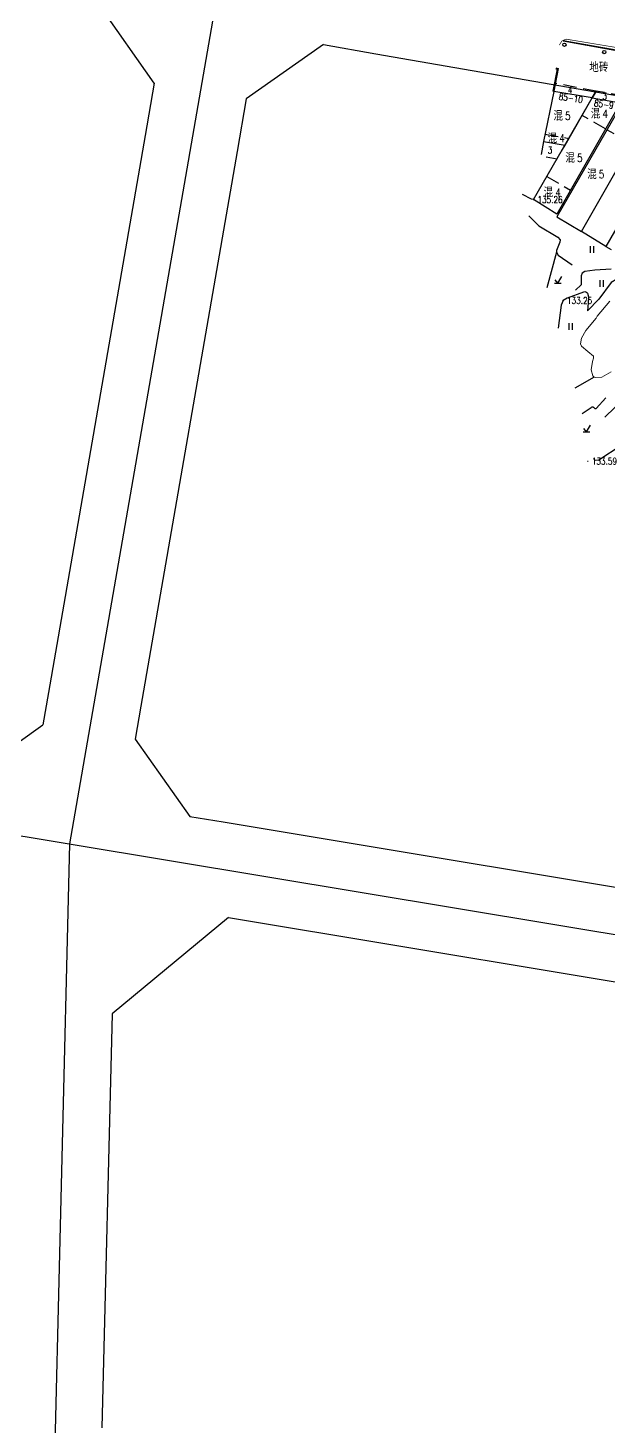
# Model space of a CAD drawing. Extents: x 529262 to 576451, y 2694391 to 2717535.
# Drawn here: x 563989.4 to 564076.3, y 2710493.2 to 2710702.9 of the extents above; entities that cross this region are included whole.
import ezdxf
from ezdxf.enums import TextEntityAlignment as Align
from ezdxf.xclip import XClip

# ---------------------------------------------------------------- set-up
doc = ezdxf.new("R2010")
doc.units = 0
doc.header["$XCLIPFRAME"] = 0
doc.linetypes.add('X5', pattern=[3, 2, -1])
for name, color, linetype in [('DLSS', 4, 'Continuous'), ('DMTZ', 8, 'Continuous'), ('GCD', 8, 'Continuous'), ('GXYZ', 8, 'Continuous'), ('JMD', 8, 'Continuous'), ('PP-COM', 7, 'Continuous'), ('RD-中线', 40, 'Continuous'), ('RD-红线', 7, 'Continuous'), ('ZBTZ', 8, 'Continuous'), ('ZJ', 7, 'Continuous')]:
    doc.layers.add(name, color=color, linetype=linetype)
doc.layers.add('SXSS', color=5, linetype='Continuous', lineweight=0)
doc.styles.add('HZ', font='rs.shx', dxfattribs={"width": 0.8, "bigfont": 'hztxt.shx'})
doc.linetypes.add('10421', pattern='A,2,[150,AAA.SHX,S=0.5,R=0,X=0,Y=0.5],1e-11', length=2)
doc.linetypes.add('10422', pattern='A,0.75,[150,AAA.SHX,S=0.5,R=0,X=0,Y=0.5],1.5,[177,AAA.SHX,S=1,R=0,X=0,Y=0.4],0.75', length=3)
doc.linetypes.add('1161', pattern='A,0,[149,AAA.SHX,S=0.15,R=0,X=0,Y=0],-1.6', length=1.6)

# ---------------------------------------------------------------- blocks, each defined once
blk = doc.blocks.new('A$C19FD0107')
at = {"layer": 'RD-中线', "color": 8, "linetype": 'Continuous', "flags": 128}
for points in [[(-6978.51, 16327.47), (-7002.39, 16189.92)], [(-7002.39, 16189.92), (-7007.38, 15985.17)]]:
    blk.add_lwpolyline(points, dxfattribs=at)
blk.add_lwpolyline([(-7111.18, 16211.49), (-7085.28, 16206.83), (-7058.57, 16201.1), (-7030.79, 16194.64), (-6901.04, 16173.08), (-6870.57, 16167.45), (-6839.63, 16162.62), (-6768.46, 16149.97, -0.009225), (-6763.03, 16148.9), (-6572.58, 16107.76)], format="xyb", dxfattribs=at)
at = {"layer": 'RD-红线', "color": 8}
for points in [[(-6989.69, 16304.02), (-6997.83, 16315.59, 0.414352)], [(-6964.33, 16309.79), (-6975.89, 16301.64, 0.414075)], [(-7017.89, 16199.59), (-7006.4, 16207.75, 0.412078)], [(-6992.57, 16205.6), (-6984.35, 16194.02, 0.416353)], [(-6978.56, 16178.87), (-6996.01, 16164.43, 0.455915)]]:
    blk.add_lwpolyline(points, format="xyb", dxfattribs=at)
at = {"layer": 'RD-红线', "color": 8, "linetype": 'Continuous', "flags": 128}
for points in [[(-6964.33, 16309.79), (-6956.45, 16308.42), (-6775.04, 16277.01)], [(-6989.69, 16304.02), (-6991.06, 16296.14), (-7005.55, 16212.64), (-7006.4, 16207.75)], [(-6975.89, 16301.64), (-6977.26, 16293.77), (-6991.71, 16210.56), (-6992.57, 16205.6)], [(-6984.35, 16194.02), (-6979.38, 16193.2), (-6899.83, 16179.98), (-6869.39, 16174.35), (-6838.48, 16169.52), (-6796.16, 16162)], [(-6978.56, 16178.87), (-6902.25, 16166.19), (-6871.75, 16160.55), (-6840.79, 16155.71), (-6800.33, 16148.52)], [(-6996.01, 16164.43), (-6997.53, 16102.35)]]:
    blk.add_lwpolyline(points, dxfattribs=at)
blk = doc.blocks.new('gc170')
at = {"color": 8, "linetype": 'Continuous'}
blk.add_circle((0, 0), 0.5, dxfattribs=at)
blk = doc.blocks.new('gc123')
at = {"color": 8}
for p, q in [((-1, 0), (1, 0)), ((0, 0), (-0.8, 1)), ((0, 0), (1.2, 2))]:
    blk.add_line(p, q, dxfattribs=at)
blk = doc.blocks.new('gc121')
at = {"color": 8}
for p, q in [((-0.5, -1), (-0.5, 1)), ((0.5, -1), (0.5, 1))]:
    blk.add_line(p, q, dxfattribs=at)
blk = doc.blocks.new('GC200')
at = {"linetype": 'Continuous', "const_width": 0.2, "flags": 128}
blk.add_lwpolyline([(-0.1, 0, 1), (0.1, 0, 1)], format="xyb", close=True, dxfattribs=at)

msp = doc.modelspace()

# ---------------------------------------------------------------- linework, layer by layer
at = {"layer": 'DLSS', "linetype": 'Continuous', "const_width": 0.1}
msp.add_lwpolyline([(564082.167, 2710697.391), (564082.253, 2710698.184), (564081.873, 2710698.866), (564081.263, 2710699.343), (564070.044, 2710701.205), (564069.411, 2710700.917), (564069.025, 2710700.311)], dxfattribs=at)
at = {"layer": 'DMTZ', "linetype": '10422', "flags": 128}
msp.add_lwpolyline([(564065.163, 2710677.132), (564064.865, 2710677.213), (564063.491, 2710677.898)], dxfattribs=at)
at = {"layer": 'DMTZ', "linetype": '10421', "flags": 128}
for points in [[(564064.475, 2710674.725), (564065.981, 2710673.226), (564068.822, 2710671.509), (564069.171, 2710671.106), (564069.12, 2710670.765), (564068.593, 2710669.529), (564068.618, 2710669.277)], [(564068.618, 2710669.277), (564068.856, 2710668.819), (564070.948, 2710667.36)], [(564079.785, 2710669.175), (564079.769, 2710667.251), (564079.488, 2710666.69), (564078.498, 2710665.733), (564076.798, 2710664.684), (564074.953, 2710662.2), (564073.254, 2710660.441)], [(564076.819, 2710666.722), (564074.359, 2710666.559), (564072.873, 2710666.363), (564072.484, 2710666.101), (564072.312, 2710665.709), (564072.289, 2710664.379), (564071.469, 2710663.578)], [(564072.443, 2710645.081), (564073.794, 2710645.969), (564073.874, 2710646.021), (564073.96, 2710646.046), (564074.052, 2710646.044), (564074.127, 2710646.026), (564074.165, 2710646.003), (564074.322, 2710645.844), (564074.369, 2710645.824), (564074.432, 2710645.802), (564074.506, 2710645.8), (564074.534, 2710645.814), (564076.029, 2710647.393)], [(564075.877, 2710644.5), (564078.795, 2710647.34)]]:
    msp.add_lwpolyline(points, dxfattribs=at)
at = {"layer": 'DMTZ', "linetype": '10421'}
for points in [[(564073.004, 2710663.316), (564072.676, 2710663.261), (564070.202, 2710662.341), (564069.59, 2710662.009), (564069.326, 2710661.322), (564068.851, 2710657.875)], [(564073.004, 2710663.316), (564073.178, 2710663.233), (564073.272, 2710663.093), (564073.393, 2710662.581), (564073.382, 2710661.661), (564073.254, 2710660.441)]]:
    msp.add_lwpolyline(points, dxfattribs=at)
at = {"layer": 'GXYZ', "linetype": 'Continuous'}
for p, q in [((564093.244, 2710696.66), (564069.599, 2710700.915)), ((564111.203, 2710693.652), (564069.608, 2710700.95))]:
    msp.add_line(p, q, dxfattribs=at)
at = {"layer": 'JMD', "linetype": 'Continuous'}
for p, q in [((564068.638, 2710695.647), (564068.491, 2710695.676)), ((564068.189, 2710693.38), (564068.042, 2710693.409))]:
    msp.add_line(p, q, dxfattribs=at)
at = {"layer": 'JMD', "linetype": 'Continuous', "flags": 128}
for points in [[(564068.488, 2710696.731), (564068.691, 2710696.69), (564068.042, 2710693.409)], [(564068.518, 2710696.878), (564068.868, 2710696.808), (564068.189, 2710693.38)]]:
    msp.add_lwpolyline(points, dxfattribs=at)
at = {"layer": 'JMD', "linetype": 'X5'}
for points in [[(564073.962, 2710692.402), (564074.555, 2710693.405), (564068.422, 2710694.558), (564068.21, 2710693.375)], [(564078.192, 2710691.652), (564078.785, 2710692.655), (564074.555, 2710693.405), (564073.962, 2710692.402)]]:
    msp.add_lwpolyline(points, dxfattribs=at)
at = {"layer": 'JMD', "linetype": 'Continuous', "flags": 128}
for points in [[(564073.962, 2710692.402), (564078.192, 2710691.652), (564068.679, 2710674.972), (564065.163, 2710677.132)], [(564068.21, 2710693.375), (564066.652, 2710685.876), (564069.886, 2710685.329), (564073.962, 2710692.402)], [(564078.449, 2710691.577), (564068.676, 2710674.538), (564072.34, 2710672.338), (564082.882, 2710690.807)], [(564082.882, 2710690.807), (564087.484, 2710690.018), (564076.028, 2710670.114), (564072.34, 2710672.338)]]:
    msp.add_lwpolyline(points, close=True, dxfattribs=at)
at = {"layer": 'JMD', "linetype": 'X5', "flags": 128}
for points in [[(564075.96, 2710687.739), (564072.442, 2710689.764)], [(564079.852, 2710685.499), (564076.176, 2710687.615)], [(564076.557, 2710671.033), (564076.011, 2710670.102), (564079.24, 2710668.219), (564079.778, 2710669.19)]]:
    msp.add_lwpolyline(points, dxfattribs=at)
for points, elevation in [([(564066.872, 2710686.937), (564070.462, 2710686.329)], 12.934), ([(564066.652, 2710685.876), (564066.257, 2710683.727), (564068.704, 2710683.277), (564069.886, 2710685.329)], -529.811), ([(564067.15, 2710680.581), (564070.718, 2710678.547)], -515.648)]:
    msp.add_lwpolyline(points, dxfattribs=dict(at, elevation=elevation))
at = {"layer": 'SXSS', "color": 8, "linetype": 'Continuous', "flags": 128}
msp.add_lwpolyline([(564076.793, 2710651.288), (564075.42, 2710650.529), (564074.514, 2710650.441), (564074.263, 2710650.536), (564074.046, 2710650.704), (564073.813, 2710651.61), (564073.988, 2710652.866), (564074.144, 2710653.368), (564074.163, 2710653.684), (564073.287, 2710654.385), (564072.352, 2710655.174), (564072.218, 2710655.525), (564072.352, 2710656.342), (564072.994, 2710657.511), (564074.543, 2710659.352), (564074.733, 2710659.652), (564076.62, 2710661.92)], dxfattribs=at)
at = {"layer": 'ZBTZ', "linetype": '1161'}
for points in [[(564068.618, 2710669.277), (564067.16, 2710663.897)], [(564078.32, 2710640.267), (564074.977, 2710638.065), (564074.429, 2710638.009)]]:
    msp.add_lwpolyline(points, dxfattribs=at)
at = {"layer": 'ZBTZ', "linetype": '1161', "elevation": -313.297, "flags": 128}
msp.add_lwpolyline([(564074.263, 2710650.536), (564071.375, 2710648.884)], dxfattribs=at)

# ---------------------------------------------------------------- block references
at = {"layer": 'GCD', "linetype": 'Continuous'}
ref = msp.add_blockref('GC200', (564065.163, 2710677.132, 135.255), dxfattribs=dict(at, xscale=0.5, yscale=0.5))
ref.add_attrib('height', '135.26', dxfattribs={"linetype": 'Continuous', "height": 1, "style": 'HZ', "width": 0.8}).set_placement((564065.763, 2710677.132, 135.255), align=Align.MIDDLE_LEFT)
ref = msp.add_blockref('GC200', (564069.59, 2710662.009, 133.247), dxfattribs=dict(at, xscale=0.5, yscale=0.5))
ref.add_attrib('height', '133.25', dxfattribs={"linetype": 'Continuous', "height": 1, "style": 'HZ', "width": 0.8}).set_placement((564070.19, 2710662.009, 133.247), align=Align.MIDDLE_LEFT)
ref = msp.add_blockref('GC200', (564073.31, 2710637.894, 133.588), dxfattribs=dict(at, xscale=0.5, yscale=0.5))
ref.add_attrib('height', '133.59', dxfattribs={"linetype": 'Continuous', "height": 1, "style": 'HZ', "width": 0.8}).set_placement((564073.91, 2710637.894, 133.588), align=Align.MIDDLE_LEFT)
at = {"layer": 'PP-COM'}
ref = msp.add_blockref('A$C19FD0107', (570997.993, 2694390.603), dxfattribs=at)
XClip(ref).set_block_clipping_path([(-9366.4383134884, 14428.6043910822), (-3328.4480743363, 17452.7484863754)])
at = {"layer": 'ZBTZ', "linetype": 'Continuous', "xscale": 0.4999999999899567, "yscale": 0.4999999999899567, "zscale": 0.4999999999899567, "rotation": 169.4480537326828}
for p in [(564069.807, 2710700.366), (564075.76, 2710699.257)]:
    msp.add_blockref('gc170', p, dxfattribs=at)
at = {"layer": 'ZBTZ', "linetype": 'Continuous', "xscale": 0.5, "yscale": 0.5}
for name, p in [('gc121', (564073.983, 2710669.646)), ('gc123', (564068.801, 2710664.59)), ('gc121', (564075.424, 2710664.553)), ('gc121', (564070.767, 2710658.134)), ('gc123', (564073.126, 2710642.301))]:
    msp.add_blockref(name, p, dxfattribs=at)

# ---------------------------------------------------------------- texts
at = {"layer": 'JMD', "linetype": 'Continuous', "style": 'HZ', "width": 0.8}
for p in [(564069.585, 2710689.725), (564075.187, 2710690.051), (564068.715, 2710686.354), (564071.38, 2710683.418), (564074.643, 2710680.972), (564068.117, 2710678.253)]:
    msp.add_text('混', height=1.5, dxfattribs=at).set_placement(p, align=Align.MIDDLE_RIGHT)
for s, p in [('5', (564069.902, 2710689.701)), ('4', (564075.504, 2710690.027)), ('4', (564069.032, 2710686.33)), ('5', (564071.697, 2710683.394)), ('5', (564074.96, 2710680.948)), ('4', (564068.434, 2710678.229))]:
    msp.add_text(s, height=1.2, dxfattribs=at).set_placement(p, align=Align.MIDDLE_LEFT)
at = {"layer": 'ZJ', "color": 8, "linetype": 'Continuous', "style": 'HZ', "width": 0.8}
for s, height, p in [('地砖', 1.5, (564074.958, 2710697.076)), ('4', 1, (564070.645, 2710693.588)), ('3', 1, (564075.836, 2710692.671)), ('3', 1, (564067.637, 2710684.574))]:
    msp.add_text(s, height=height, dxfattribs=at).set_placement(p, align=Align.MIDDLE)
for s, p in [('85-10', (564070.761, 2710692.364)), ('85-9', (564075.714, 2710691.44))]:
    msp.add_text(s, height=1, rotation=351.57203, dxfattribs=at).set_placement(p, align=Align.MIDDLE)

doc.saveas('drawing.dxf')
